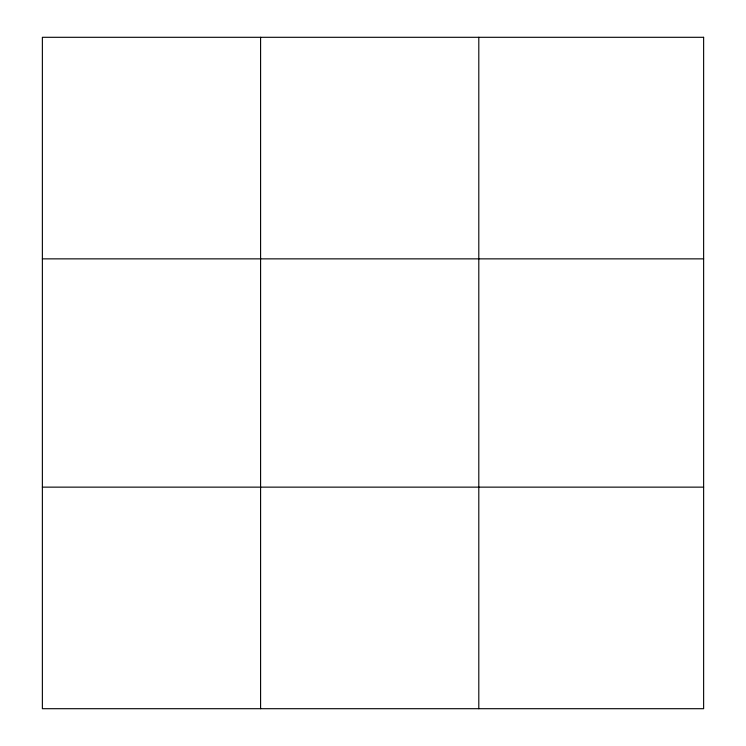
<?xml version="1.0" encoding="UTF-8"?>
<svg xmlns="http://www.w3.org/2000/svg" width="746" height="746" viewBox="0 0 746 746"><rect width="100%" height="100%" fill="white"/><g stroke="black" fill="none" stroke-linecap="round" stroke-linejoin="round"><path stroke-width="1.12" d="M260.587 708.7L260.587 37.3M478.801 708.7L478.801 37.3M42.373 258.862L703.627 258.862M42.373 487.138L703.627 487.138M703.627 37.3L703.627 708.7L42.373 708.7L42.373 37.3L703.627 37.3"/></g></svg>
